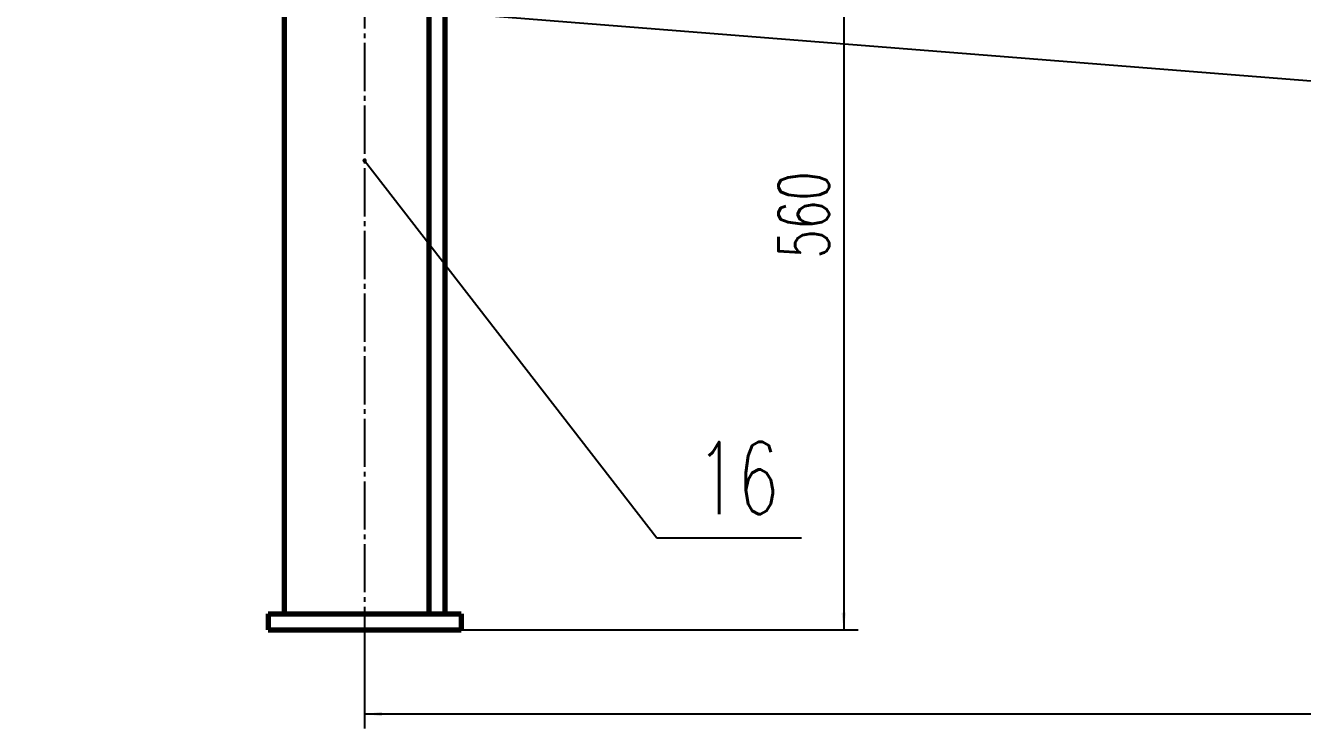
# Model space of a CAD drawing. Header units: millimetres. Extents: x -2673 to 2673, y -4526 to 1890.
# Drawn here: x -1122 to -327, y -688 to -250 of the extents above; entities that cross this region are included whole.
import ezdxf

# ---------------------------------------------------------------- set-up
doc = ezdxf.new("R2010")
doc.units = ezdxf.units.MM
doc.linetypes.add('EB_DASHDOT', pattern=[39, 30, -3, 3, -3])
for name, color, linetype, lineweight in [('CAXA0', 7, 'Continuous', 70), ('CAXA1', 1, 'EB_DASHDOT', 25), ('CAXA3', 7, 'Continuous', 25), ('CAXA4', 3, 'Continuous', 25)]:
    doc.layers.add(name, color=color, linetype=linetype, lineweight=lineweight)
doc.styles.add('机械', font='txt.shx', dxfattribs={"width": 0.667, "height": 15, "bigfont": 'gbcbig.shx'})
doc.dimstyles.new('标准', dxfattribs={"dimscale": 9, "dimtxt": 3.5, "dimasz": 1.2, "dimexe": 1, "dimexo": 0, "dimtad": 1, "dimdec": 1, "dimzin": 12, "dimdsep": 46, "dimtxsty": '机械', "dimcen": 0, "dimdle": 1.1, "dimaunit": 1, "dimazin": 2, "dimtfac": 1, "dimtdec": 3, "dimtmove": 0, "dimatfit": 3, "dimfxl": 0, "dimtolj": 1, "dimtzin": 0, "dimarcsym": 0})

# ---------------------------------------------------------------- blocks, each defined once
blk = doc.blocks.new('*CAXBLOCK1718')
at = {"layer": 'CAXA0', "linetype": 'Continuous', "lineweight": 25}
for points in [[(-1121.62, -220.75), (-1110.96, -222.95), (-1110.74, -220.26)], [(1470.19, -426.93), (1459.32, -427.42), (1459.53, -424.73)]]:
    blk.add_hatch(color=0, dxfattribs=at).paths.add_polyline_path(points, flags=0)
at = {"layer": 'CAXA0', "color": 0, "linetype": 'Continuous', "lineweight": 25}
for p, q in [((-1109.72, -71.16), (-1122.33, -229.72)), ((-1121.62, -220.75), (1470.19, -426.93)), ((1482.09, -277.34), (1469.48, -435.9))]:
    blk.add_line(p, q, dxfattribs=at)
at = {"layer": 'CAXA0', "color": 0, "linetype": 'Continuous', "lineweight": 25, "insert": (142.88, -280.59), "char_height": 31.5, "attachment_point": 1, "rotation": 355.4516, "style": '机械'}
blk.add_mtext('2600', dxfattribs=at)
blk = doc.blocks.new('*CAXBLOCK108109')
at = {"layer": 'CAXA4', "linetype": 'Continuous', "lineweight": 25}
for points in [[(-911.26, -678.54), (-900.46, -677.19), (-900.46, -679.89)], [(1164.75, -678.54), (1153.95, -677.19), (1153.95, -679.89)]]:
    blk.add_hatch(color=0, dxfattribs=at).paths.add_polyline_path(points, flags=0)
at = {"layer": 'CAXA4', "color": 0, "linetype": 'Continuous', "lineweight": 25}
for p, q in [((-911.26, -616.19), (-911.26, -687.54)), ((1164.75, -630.04), (1164.75, -687.54)), ((1164.75, -678.54), (-911.26, -678.54))]:
    blk.add_line(p, q, dxfattribs=at)
at = {"layer": 'CAXA4', "color": 0, "linetype": 'Continuous', "lineweight": 25, "insert": (92.01, -637.92), "char_height": 31.5, "attachment_point": 1, "style": '机械'}
blk.add_mtext('2076', dxfattribs=at)
blk = doc.blocks.new('CAXBLOCK167', base_point=(-639.26, -568.95))
at = {"layer": 'CAXA3', "linetype": 'Continuous', "lineweight": 25}
blk.add_hatch(color=0, dxfattribs=at).paths.add_polyline_path([(-909.91, -333.97), (-909.92, -333.76), (-909.97, -333.55), (-910.05, -333.35), (-910.16, -333.17), (-910.3, -333.01), (-910.46, -332.88), (-910.64, -332.76), (-910.84, -332.68), (-911.05, -332.63), (-911.26, -332.62), (-911.47, -332.63), (-911.67, -332.68), (-911.87, -332.76), (-912.05, -332.88), (-912.21, -333.01), (-912.35, -333.17), (-912.46, -333.35), (-912.54, -333.55), (-912.59, -333.76), (-912.61, -333.97), (-912.59, -334.18), (-912.54, -334.38), (-912.46, -334.58), (-912.35, -334.76), (-912.21, -334.92), (-912.05, -335.06), (-911.87, -335.17), (-911.67, -335.25), (-911.47, -335.3), (-911.26, -335.32), (-911.05, -335.3), (-910.84, -335.25), (-910.64, -335.17), (-910.46, -335.06), (-910.3, -334.92), (-910.16, -334.76), (-910.05, -334.58), (-909.97, -334.38), (-909.92, -334.18)], flags=0)
at = {"layer": 'CAXA3', "color": 0, "linetype": 'Continuous', "lineweight": 25}
for p, q in [((-911.26, -333.97), (-729.26, -568.95)), ((-729.26, -568.95), (-639.26, -568.95))]:
    blk.add_line(p, q, dxfattribs=at)
at = {"layer": 'CAXA3', "color": 0, "linetype": 'Continuous', "lineweight": 25, "insert": (-704.73, -509.12), "char_height": 45, "attachment_point": 1, "style": '机械'}
blk.add_mtext('16', dxfattribs=at)
blk = doc.blocks.new('CAXBLOCK166', base_point=(-911.26, -333.97))
at = {"layer": 'CAXA3', "color": 0, "linetype": 'ByBlock', "lineweight": -2}
blk.add_blockref('CAXBLOCK167', (-639.26, -568.95), dxfattribs=at)
blk = doc.blocks.new('*CAXBLOCK170171')
at = {"layer": 'CAXA4', "linetype": 'Continuous', "lineweight": 25}
for points in [[(-613.02, -65.73), (-614.37, -76.53), (-611.67, -76.53)], [(-613.02, -626.19), (-614.37, -615.39), (-611.67, -615.39)]]:
    blk.add_hatch(color=0, dxfattribs=at).paths.add_polyline_path(points, flags=0)
at = {"layer": 'CAXA4', "color": 0, "linetype": 'Continuous', "lineweight": 25}
for p, q in [((-911.26, -65.73), (-604.02, -65.73)), ((-613.02, -65.73), (-613.02, -626.19)), ((-911.26, -626.19), (-604.02, -626.19))]:
    blk.add_line(p, q, dxfattribs=at)
at = {"layer": 'CAXA4', "color": 0, "linetype": 'Continuous', "lineweight": 25, "insert": (-653.64, -394.85), "char_height": 31.5, "attachment_point": 1, "rotation": 90, "style": '机械'}
blk.add_mtext('560', dxfattribs=at)

msp = doc.modelspace()

# ---------------------------------------------------------------- linework, layer by layer
at = {"layer": 'CAXA0'}
for p, q in [((-961.256, -62.411), (-961.256, -616.185)), ((-871.256, -68.387), (-871.256, -616.185)), ((-861.256, -69.051), (-861.256, -616.185)), ((-971.256, -616.185), (-851.256, -616.185)), ((-971.256, -616.185), (-971.256, -626.185)), ((-851.256, -616.185), (-851.256, -626.185)), ((-971.256, -626.185), (-851.256, -626.185))]:
    msp.add_line(p, q, dxfattribs=at)
at = {"layer": 'CAXA1', "linetype": 'EB_DASHDOT', "lineweight": 25}
msp.add_line((-911.256, -65.731), (-911.256, -626.185), dxfattribs=at)

# ---------------------------------------------------------------- block references
at = {"layer": 'CAXA3'}
msp.add_blockref('CAXBLOCK166', (-911.256, -333.968), dxfattribs=at)

# ---------------------------------------------------------------- dimensions: what is measured, and where the dimension line sits
at = {"layer": 'CAXA4'}
for base, p1, p2, angle, text, picture, middle in [((174.288, -323.841), (-1109.718, -71.162), (1482.094, -277.345), 355.451596, '2600', '*CAXBLOCK1718', (175.983, -302.533)), ((-613.015, -369.937), (-911.256, -65.731), (-911.256, -626.185), 270, '560', '*CAXBLOCK170171', (-634.39, -369.937)), ((126.745, -678.541), (1164.747, -630.04), (-911.256, -616.185), 0, '2076', '*CAXBLOCK108109', (126.745, -657.166))]:
    dim = msp.add_linear_dim(base=base, p1=p1, p2=p2, angle=angle, text=text, dimstyle='标准', dxfattribs=at)
    dim.commit()
    dim.dimension.update_dxf_attribs({"geometry": picture, "text_midpoint": middle})

doc.saveas('drawing.dxf')
